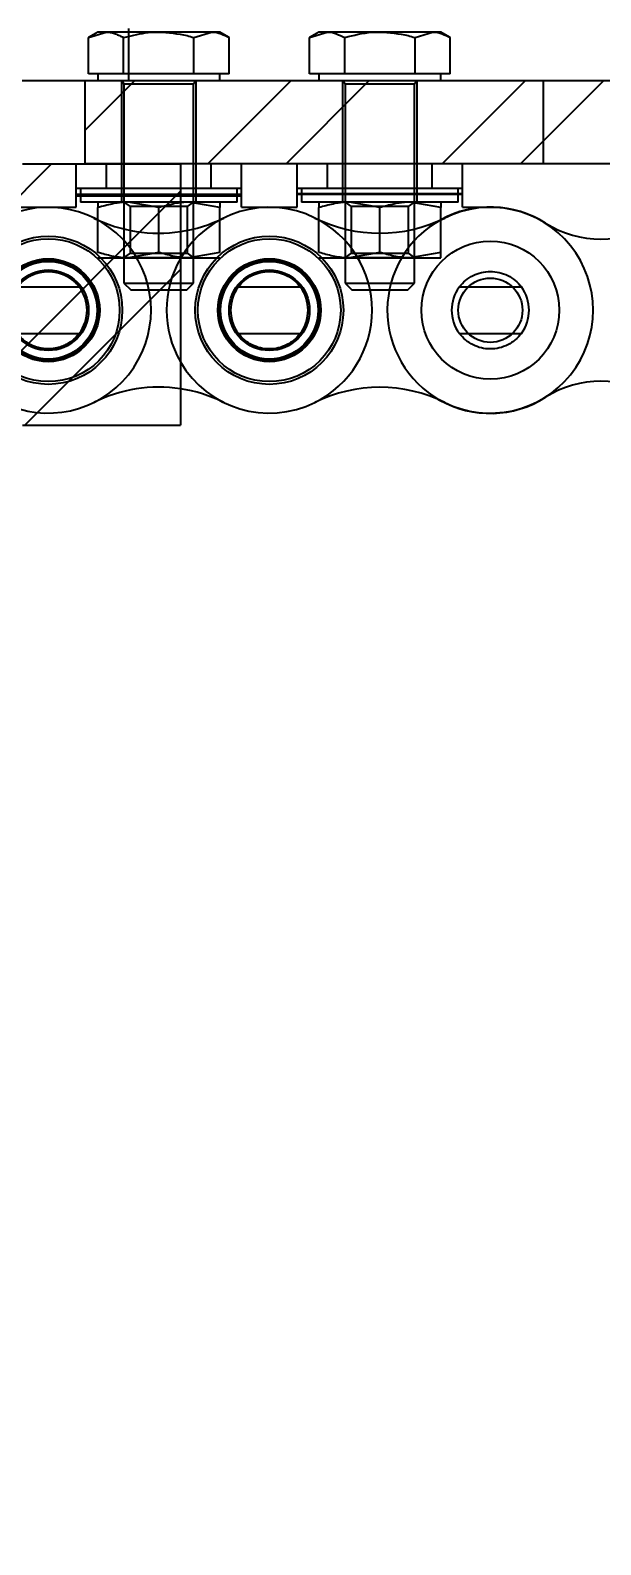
# Model space of a CAD drawing. Header units: metres. Extents: x 0 to 21025, y 0 to 14850.
# Drawn here: x 5596.5 to 5629.3, y 6332.9 to 6419.8 of the extents above; entities that cross this region are included whole.
import ezdxf

# ---------------------------------------------------------------- set-up
doc = ezdxf.new("R2010")
doc.units = ezdxf.units.M
doc.header["$LTSCALE"] = 25
doc.linetypes.add('HIDDEN2', pattern=[4.7625, 3.175, -1.5875])
for name, color, linetype in [('18_COTAS', 7, 'Continuous'), ('SHA', 7, 'Continuous'), ('SL4', 4, 'Continuous'), ('ST1', 7, 'HIDDEN2')]:
    doc.layers.add(name, color=color, linetype=linetype)
doc.styles.add('ROMANS', font='ROMANS.SHX')
doc.dimstyles.new('25___1-25', dxfattribs={"dimscale": 25, "dimtxt": 2.5, "dimasz": 2, "dimexe": 1.5, "dimexo": 1, "dimgap": 0.5, "dimtad": 1, "dimzin": 12, "dimtxsty": 'ROMANS', "dimcen": 0, "dimclrd": 256, "dimclre": 256, "dimclrt": 3, "dimazin": 3, "dimtfac": 1, "dimtmove": 0, "dimatfit": 0, "dimfxl": 1, "dimlwd": -1, "dimlwe": -1, "dimarcsym": 0})
pattern_1 = [(45, (680.72, 3493.2185), (-6.735192, 6.735192), []), (45, (685.21, 3493.2185), (-6.735192, 6.735192), [])]

# ---------------------------------------------------------------- blocks, each defined once
blk = doc.blocks.new('*D49')
at = {"layer": '18_COTAS', "transparency": 16777216}
for p, q in [((2751.773, 6357.865), (2751.773, 7037.945)), ((5720.748, 6357.865), (5720.748, 7037.945)), ((2801.773, 7000.445), (5670.748, 7000.445))]:
    blk.add_line(p, q, dxfattribs=at)
for points in [[(2801.773, 7008.778), (2801.773, 6992.112), (2751.773, 7000.445)], [(5670.748, 7008.778), (5670.748, 6992.112), (5720.748, 7000.445)]]:
    blk.add_solid(points, dxfattribs=at)
at = {"layer": 'Defpoints', "color": 0, "transparency": 16777216}
for p in [(5720.748, 7000.445), (2751.773, 6332.865), (5720.748, 6332.865)]:
    blk.add_point(p, dxfattribs=at)
at = {"layer": '18_COTAS', "color": 3, "transparency": 16777216, "insert": (4236.26, 7050.147), "char_height": 62.5, "attachment_point": 5, "style": 'ROMANS'}
blk.add_mtext('2968,98', dxfattribs=at)

msp = doc.modelspace()

# ---------------------------------------------------------------- hatches: boundary and pattern name
at = {"layer": 'SHA'}
h = msp.add_hatch(dxfattribs=at)
h.set_pattern_fill('ANSI32', color=256, style=0)
h.set_pattern_definition(pattern_1)
edge = h.paths.add_edge_path(flags=0)
edge.add_line((5635.985, 6416.868), (5599.625, 6416.868))
edge.add_line((5599.625, 6416.868), (5599.625, 6412.105))
edge.add_line((5599.625, 6412.105), (5635.985, 6412.105))
edge.add_arc((5635.985, 6404.105), 8, 0, 90, ccw=False)
edge.add_line((5643.985, 6404.105), (5643.985, 6381.868))
edge.add_line((5643.985, 6381.868), (5648.748, 6381.868))
edge.add_line((5648.748, 6381.868), (5648.748, 6404.105))
edge.add_arc((5635.985, 6404.105), 12.763, 0, 90)
h = msp.add_hatch(dxfattribs=at)
h.set_pattern_fill('ANSI32', color=256, style=0)
h.set_pattern_definition(pattern_1)
h.paths.add_polyline_path([(5596.052, 6397.105), (5605.121, 6397.105), (5605.121, 6412.105), (5596.052, 6412.105), (5594.75, 6410.804), (5594.75, 6398.407)], flags=0)

# ---------------------------------------------------------------- linework, layer by layer
at = {"layer": 'SL4'}
for p, q in [((5602.125, 6419.868), (5602.125, 6416.868)), ((5603.875, 6419.668), (5602.125, 6419.668)), ((5606.906, 6419.668), (5603.875, 6419.668)), ((5605.896, 6419.355), (5606.906, 6419.668)), ((5607.375, 6419.668), (5606.906, 6419.668)), ((5607.917, 6419.355), (5607.375, 6419.668)), ((5613.075, 6419.668), (5612.534, 6419.355)), ((5612.534, 6419.355), (5613.544, 6419.668)), ((5613.544, 6419.668), (5613.075, 6419.668)), ((5616.575, 6419.668), (5613.544, 6419.668)), ((5619.606, 6419.668), (5616.575, 6419.668)), ((5618.596, 6419.355), (5619.606, 6419.668)), ((5620.075, 6419.668), (5619.606, 6419.668)), ((5620.617, 6419.355), (5620.075, 6419.668)), ((5605.896, 6417.268), (5605.896, 6419.355)), ((5607.917, 6417.268), (5607.917, 6419.355)), ((5612.534, 6417.268), (5612.534, 6419.355)), ((5614.555, 6417.268), (5614.555, 6419.355)), ((5618.596, 6417.268), (5618.596, 6419.355)), ((5620.617, 6417.268), (5620.617, 6419.355)), ((5603.875, 6417.268), (5602.125, 6417.268)), ((5605.896, 6417.268), (5603.875, 6417.268)), ((5606.906, 6417.268), (5605.896, 6417.268)), ((5607.917, 6417.268), (5606.906, 6417.268)), ((5607.375, 6416.868), (5607.375, 6417.268)), ((5613.544, 6417.268), (5612.534, 6417.268)), ((5613.075, 6417.268), (5613.075, 6416.868)), ((5614.555, 6417.268), (5613.544, 6417.268)), ((5616.575, 6417.268), (5614.555, 6417.268)), ((5618.596, 6417.268), (5616.575, 6417.268)), ((5619.606, 6417.268), (5618.596, 6417.268)), ((5620.617, 6417.268), (5619.606, 6417.268)), ((5620.075, 6416.868), (5620.075, 6417.268)), ((5602.125, 6416.868), (5596.027, 6416.868)), ((5599.625, 6416.868), (5599.625, 6412.105)), ((5635.985, 6416.868), (5599.625, 6416.868)), ((5596.052, 6412.105), (5605.121, 6412.105)), ((5635.985, 6412.105), (5599.625, 6412.105)), ((5605.121, 6412.105), (5605.121, 6397.105)), ((5608.625, 6410.355), (5608.625, 6412.105)), ((5611.825, 6410.355), (5611.825, 6412.105)), ((5621.325, 6410.355), (5621.325, 6412.105)), ((5605.121, 6410.355), (5608.625, 6410.355)), ((5608.625, 6409.61), (5608.625, 6410.355)), ((5611.825, 6409.61), (5611.825, 6410.355)), ((5611.825, 6410.355), (5621.325, 6410.355)), ((5621.325, 6409.61), (5621.325, 6410.355)), ((5608.625, 6409.61), (5610.225, 6409.61)), ((5610.225, 6409.61), (5611.825, 6409.61)), ((5621.325, 6409.61), (5622.504, 6409.61)), ((5608.445, 6405.04), (5612.005, 6405.04)), ((5621.145, 6405.04), (5624.705, 6405.04)), ((5608.445, 6402.37), (5612.005, 6402.37)), ((5621.145, 6402.37), (5624.705, 6402.37)), ((5596.052, 6397.105), (5605.121, 6397.105))]:
    msp.add_line(p, q, dxfattribs=at)
for centre, radius, start, end in [((5610.225, 6403.705), 5.905, 63.64084, 149.81716), ((5622.925, 6403.705), 5.92, 57.56669, 118.77811), ((5622.925, 6403.705), 5.905, 243.64084, 116.35916), ((5603.875, 6416.52), 8.397, 278.53053, 296.35916), ((5616.575, 6416.52), 8.397, 243.64084, 296.35916), ((5629.275, 6413.698), 5.92, 237.56669, 302.43331), ((5610.225, 6403.705), 2.225, 143.1301, 216.8699), ((5610.225, 6403.705), 2.225, 323.1301, 36.8699), ((5622.925, 6403.705), 2.225, 143.1301, 216.8699), ((5622.925, 6403.705), 2.225, 323.1301, 36.8699), ((5610.225, 6403.705), 5.905, 210.18284, 296.35916), ((5629.275, 6393.712), 5.92, 57.56669, 122.43331), ((5603.875, 6390.89), 8.397, 63.64084, 81.46947), ((5616.575, 6390.89), 8.397, 63.64084, 116.35916), ((5622.925, 6403.705), 5.92, 240.51659, 302.43331)]:
    msp.add_arc(centre, radius, start, end, dxfattribs=at)
for points, knots in [([(5602.125, 6419.406), (5602.554, 6419.512), (5603.132, 6419.654), (5603.724, 6419.665), (5603.875, 6419.668)], [0, 0, 0, 0, 0.743659, 1, 1, 1, 1]), ([(5603.875, 6419.668), (5604.424, 6419.627), (5605.108, 6419.577), (5605.766, 6419.392), (5605.896, 6419.355)], [0, 0, 0, 0, 0.801725, 1, 1, 1, 1]), ([(5606.906, 6419.668), (5606.93, 6419.668), (5607.271, 6419.663), (5607.606, 6419.504), (5607.917, 6419.355)], [0, 0, 0, 0, 0.070174, 1, 1, 1, 1]), ([(5613.544, 6419.668), (5613.568, 6419.668), (5613.909, 6419.663), (5614.244, 6419.504), (5614.555, 6419.355)], [0, 0, 0, 0, 0.070174, 1, 1, 1, 1]), ([(5614.555, 6419.355), (5615.073, 6419.484), (5615.74, 6419.65), (5616.424, 6419.665), (5616.575, 6419.668)], [0, 0, 0, 0, 0.778131, 1, 1, 1, 1]), ([(5616.575, 6419.668), (5617.124, 6419.627), (5617.808, 6419.577), (5618.466, 6419.392), (5618.596, 6419.355)], [0, 0, 0, 0, 0.801725, 1, 1, 1, 1]), ([(5619.606, 6419.668), (5619.63, 6419.668), (5619.971, 6419.663), (5620.306, 6419.504), (5620.617, 6419.355)], [0, 0, 0, 0, 0.070174, 1, 1, 1, 1]), ([(5608.445, 6405.04), (5608.557, 6405.17), (5608.776, 6405.426), (5609.216, 6405.709), (5609.705, 6405.89), (5610.225, 6405.95), (5610.746, 6405.89), (5611.235, 6405.709), (5611.675, 6405.426), (5611.894, 6405.17), (5612.005, 6405.04)], [0, 0, 0, 0, 0.130043, 0.255982, 0.379107, 0.5, 0.620893, 0.744018, 0.869957, 1, 1, 1, 1]), ([(5621.145, 6405.04), (5621.257, 6405.17), (5621.476, 6405.426), (5621.916, 6405.709), (5622.405, 6405.89), (5622.925, 6405.95), (5623.446, 6405.89), (5623.935, 6405.709), (5624.375, 6405.426), (5624.594, 6405.17), (5624.705, 6405.04)], [0, 0, 0, 0, 0.130043, 0.255982, 0.379107, 0.5, 0.620893, 0.744018, 0.869957, 1, 1, 1, 1]), ([(5612.005, 6402.37), (5611.894, 6402.24), (5611.675, 6401.985), (5611.235, 6401.701), (5610.746, 6401.521), (5610.225, 6401.46), (5609.705, 6401.521), (5609.216, 6401.701), (5608.776, 6401.985), (5608.557, 6402.24), (5608.445, 6402.37)], [0, 0, 0, 0, 0.130043, 0.255982, 0.379107, 0.5, 0.620893, 0.744018, 0.869957, 1, 1, 1, 1]), ([(5624.705, 6402.37), (5624.594, 6402.24), (5624.375, 6401.985), (5623.935, 6401.701), (5623.446, 6401.521), (5622.925, 6401.46), (5622.405, 6401.521), (5621.916, 6401.701), (5621.476, 6401.985), (5621.257, 6402.24), (5621.145, 6402.37)], [0, 0, 0, 0, 0.130043, 0.255982, 0.379107, 0.5, 0.620893, 0.744018, 0.869957, 1, 1, 1, 1])]:
    msp.add_open_spline(points, degree=3, knots=knots, dxfattribs=at)
at = {"layer": 'ST1'}
for p, q in [((5599.834, 6419.355), (5600.844, 6419.668)), ((5600.375, 6419.668), (5599.834, 6419.355)), ((5600.844, 6419.668), (5600.375, 6419.668)), ((5602.125, 6419.668), (5600.844, 6419.668)), ((5599.834, 6417.268), (5599.834, 6419.355)), ((5601.855, 6419.355), (5602.125, 6419.406)), ((5601.855, 6417.268), (5601.855, 6419.355)), ((5600.844, 6417.268), (5599.834, 6417.268)), ((5600.375, 6417.268), (5600.375, 6416.868)), ((5601.855, 6417.268), (5600.844, 6417.268)), ((5602.125, 6417.268), (5601.855, 6417.268)), ((5601.725, 6416.868), (5601.725, 6412.105)), ((5605.875, 6416.668), (5601.875, 6416.668)), ((5601.875, 6416.668), (5601.875, 6405.258)), ((5605.875, 6405.258), (5605.875, 6416.668)), ((5606.025, 6412.105), (5606.025, 6416.868)), ((5614.425, 6416.868), (5614.425, 6412.105)), ((5618.575, 6416.668), (5614.575, 6416.668)), ((5614.575, 6416.668), (5614.575, 6405.258)), ((5618.575, 6405.258), (5618.575, 6416.668)), ((5618.725, 6412.105), (5618.725, 6416.868)), ((5625.985, 6412.105), (5625.985, 6416.868)), ((5599.125, 6410.355), (5599.125, 6412.105)), ((5600.875, 6410.705), (5600.875, 6412.105)), ((5601.725, 6412.105), (5601.725, 6410.705)), ((5606.025, 6410.705), (5606.025, 6412.105)), ((5606.875, 6410.705), (5606.875, 6412.105)), ((5613.575, 6410.705), (5613.575, 6412.105)), ((5614.425, 6412.105), (5614.425, 6410.705)), ((5618.725, 6410.705), (5618.725, 6412.105)), ((5619.575, 6410.705), (5619.575, 6412.105)), ((5599.125, 6410.705), (5608.625, 6410.705)), ((5599.125, 6409.61), (5599.125, 6410.355)), ((5599.125, 6410.355), (5605.121, 6410.355)), ((5599.125, 6410.268), (5608.625, 6410.268)), ((5599.375, 6410.705), (5599.375, 6409.905)), ((5601.725, 6410.705), (5601.725, 6409.905)), ((5606.025, 6409.905), (5606.025, 6410.705)), ((5608.375, 6409.905), (5608.375, 6410.705)), ((5611.825, 6410.705), (5621.325, 6410.705)), ((5611.825, 6410.393), (5621.325, 6410.393)), ((5612.075, 6410.705), (5612.075, 6409.905)), ((5614.425, 6410.705), (5614.425, 6409.905)), ((5618.725, 6409.905), (5618.725, 6410.705)), ((5621.075, 6409.905), (5621.075, 6410.705)), ((5595.925, 6409.61), (5597.525, 6409.61)), ((5597.525, 6409.61), (5599.125, 6409.61)), ((5608.375, 6409.905), (5599.375, 6409.905)), ((5600.375, 6407.018), (5600.375, 6409.593)), ((5601.875, 6409.905), (5602.225, 6409.66)), ((5603.875, 6409.593), (5602.125, 6409.905)), ((5605.525, 6409.66), (5602.225, 6409.66)), ((5602.225, 6409.66), (5602.225, 6406.976)), ((5603.875, 6407.018), (5603.875, 6409.593)), ((5605.525, 6409.66), (5605.875, 6409.905)), ((5605.525, 6406.976), (5605.525, 6409.66)), ((5607.375, 6409.593), (5605.625, 6409.905)), ((5607.375, 6407.018), (5607.375, 6409.593)), ((5621.075, 6409.905), (5612.075, 6409.905)), ((5613.075, 6407.018), (5613.075, 6409.593)), ((5614.575, 6409.905), (5614.925, 6409.66)), ((5616.575, 6409.593), (5614.825, 6409.905)), ((5618.225, 6409.66), (5614.925, 6409.66)), ((5614.925, 6409.66), (5614.925, 6406.976)), ((5616.575, 6407.018), (5616.575, 6409.593)), ((5618.225, 6409.66), (5618.575, 6409.905)), ((5618.225, 6406.976), (5618.225, 6409.66)), ((5620.075, 6409.593), (5618.325, 6409.905)), ((5620.075, 6407.018), (5620.075, 6409.593)), ((5622.504, 6409.61), (5622.925, 6409.61)), ((5600.375, 6406.705), (5602.125, 6406.705)), ((5602.225, 6406.976), (5601.875, 6406.731)), ((5601.875, 6406.731), (5605.875, 6406.731)), ((5601.875, 6406.731), (5601.875, 6406.705)), ((5603.875, 6407.018), (5602.125, 6406.705)), ((5602.125, 6406.705), (5605.625, 6406.705)), ((5602.225, 6406.976), (5605.525, 6406.976)), ((5605.875, 6406.731), (5605.525, 6406.976)), ((5607.375, 6407.018), (5605.625, 6406.705)), ((5605.625, 6406.705), (5607.375, 6406.705)), ((5605.875, 6406.705), (5605.875, 6406.731)), ((5613.075, 6406.705), (5614.825, 6406.705)), ((5614.925, 6406.976), (5614.575, 6406.731)), ((5614.575, 6406.731), (5618.575, 6406.731)), ((5614.575, 6406.731), (5614.575, 6406.705)), ((5616.575, 6407.018), (5614.825, 6406.705)), ((5614.825, 6406.705), (5618.325, 6406.705)), ((5614.925, 6406.976), (5618.225, 6406.976)), ((5618.575, 6406.731), (5618.225, 6406.976)), ((5620.075, 6407.018), (5618.325, 6406.705)), ((5618.325, 6406.705), (5620.075, 6406.705)), ((5618.575, 6406.705), (5618.575, 6406.731)), ((5595.745, 6405.04), (5599.305, 6405.04)), ((5599.215, 6405.152), (5599.305, 6405.04)), ((5601.875, 6405.258), (5605.875, 6405.258)), ((5601.875, 6405.258), (5602.265, 6404.868)), ((5602.265, 6404.868), (5605.485, 6404.868)), ((5605.485, 6404.868), (5605.875, 6405.258)), ((5608.445, 6405.04), (5608.619, 6405.245)), ((5611.915, 6405.152), (5612.005, 6405.04)), ((5614.575, 6405.258), (5618.575, 6405.258)), ((5614.575, 6405.258), (5614.965, 6404.868)), ((5614.965, 6404.868), (5618.185, 6404.868)), ((5618.185, 6404.868), (5618.575, 6405.258)), ((5621.145, 6405.04), (5621.319, 6405.245)), ((5624.615, 6405.152), (5624.705, 6405.04)), ((5595.745, 6402.37), (5599.305, 6402.37))]:
    msp.add_line(p, q, dxfattribs=at)
at = {"layer": 'ST1', "flags": 128}
for points in [[(5599.305, 6402.37), (5599.099, 6402.132), (5598.988, 6402.029)], [(5612.005, 6402.37), (5611.799, 6402.132), (5611.688, 6402.029)], [(5624.705, 6402.37), (5624.499, 6402.132), (5624.388, 6402.029)]]:
    msp.add_lwpolyline(points, dxfattribs=at)
at = {"layer": 'ST1'}
for centre, radius in [((5597.525, 6403.705), 4.255), ((5597.525, 6403.705), 4.1), ((5597.525, 6403.705), 4.1), ((5610.225, 6403.705), 4.255), ((5610.225, 6403.705), 4.1), ((5610.225, 6403.705), 4.1), ((5622.925, 6403.705), 3.96), ((5597.525, 6403.705), 2.955), ((5597.525, 6403.705), 2.893), ((5597.525, 6403.705), 2.804), ((5610.225, 6403.705), 2.955), ((5610.225, 6403.705), 2.893), ((5610.225, 6403.705), 2.803), ((5597.525, 6403.705), 2.314), ((5610.225, 6403.705), 2.314), ((5622.925, 6403.705), 1.845)]:
    msp.add_circle(centre, radius, dxfattribs=at)
for centre, radius, start, end in [((5601.675, 6416.668), 0.2, 0, 90), ((5606.075, 6416.668), 0.2, 90, 180), ((5614.375, 6416.668), 0.2, 0, 90), ((5618.775, 6416.668), 0.2, 90, 180), ((5597.525, 6403.705), 5.905, 243.64084, 116.35916), ((5603.875, 6416.52), 8.397, 243.64084, 278.53053), ((5610.225, 6403.705), 5.905, 296.35916, 63.64084), ((5622.925, 6403.705), 5.92, 118.77811, 240.51659), ((5610.225, 6403.705), 5.905, 149.81716, 210.18284), ((5597.525, 6403.705), 2.225, 323.1301, 36.8699), ((5603.875, 6390.89), 8.397, 81.46947, 116.35916)]:
    msp.add_arc(centre, radius, start, end, dxfattribs=at)
for points, knots in [([(5600.844, 6419.668), (5600.868, 6419.668), (5601.209, 6419.663), (5601.544, 6419.504), (5601.855, 6419.355)], [0, 0, 0, 0, 0.070174, 1, 1, 1, 1]), ([(5602.125, 6409.905), (5602.084, 6409.905), (5601.493, 6409.901), (5600.914, 6409.741), (5600.375, 6409.593)], [0, 0, 0, 0, 0.070174, 1, 1, 1, 1]), ([(5600.375, 6409.905), (5600.375, 6409.901), (5600.375, 6409.883), (5600.375, 6409.716), (5600.375, 6409.593)], [0, 0, 0, 0, 0.268634, 1, 1, 1, 1]), ([(5605.625, 6409.905), (5605.584, 6409.905), (5604.993, 6409.901), (5604.414, 6409.741), (5603.875, 6409.593)], [0, 0, 0, 0, 0.070174, 1, 1, 1, 1]), ([(5607.375, 6409.905), (5607.375, 6409.901), (5607.375, 6409.883), (5607.375, 6409.716), (5607.375, 6409.593)], [0, 0, 0, 0, 0.268634, 1, 1, 1, 1]), ([(5614.825, 6409.905), (5614.784, 6409.905), (5614.193, 6409.901), (5613.614, 6409.741), (5613.075, 6409.593)], [0, 0, 0, 0, 0.070174, 1, 1, 1, 1]), ([(5613.075, 6409.905), (5613.075, 6409.901), (5613.075, 6409.883), (5613.075, 6409.716), (5613.075, 6409.593)], [0, 0, 0, 0, 0.268634, 1, 1, 1, 1]), ([(5618.325, 6409.905), (5618.284, 6409.905), (5617.693, 6409.901), (5617.114, 6409.741), (5616.575, 6409.593)], [0, 0, 0, 0, 0.070174, 1, 1, 1, 1]), ([(5620.075, 6409.905), (5620.075, 6409.901), (5620.075, 6409.883), (5620.075, 6409.716), (5620.075, 6409.593)], [0, 0, 0, 0, 0.268634, 1, 1, 1, 1]), ([(5602.125, 6406.705), (5602.084, 6406.706), (5601.493, 6406.71), (5600.914, 6406.87), (5600.375, 6407.018)], [0, 0, 0, 0, 0.070174, 1, 1, 1, 1]), ([(5605.625, 6406.705), (5605.584, 6406.706), (5604.993, 6406.71), (5604.414, 6406.87), (5603.875, 6407.018)], [0, 0, 0, 0, 0.070174, 1, 1, 1, 1]), ([(5614.825, 6406.705), (5614.784, 6406.706), (5614.193, 6406.71), (5613.614, 6406.87), (5613.075, 6407.018)], [0, 0, 0, 0, 0.070174, 1, 1, 1, 1]), ([(5618.325, 6406.705), (5618.284, 6406.706), (5617.693, 6406.71), (5617.114, 6406.87), (5616.575, 6407.018)], [0, 0, 0, 0, 0.070174, 1, 1, 1, 1]), ([(5620.075, 6406.705), (5620.075, 6406.71), (5620.075, 6406.727), (5620.075, 6406.895), (5620.075, 6407.018)], [0, 0, 0, 0, 0.268634, 1, 1, 1, 1]), ([(5595.745, 6405.04), (5595.857, 6405.17), (5596.076, 6405.426), (5596.516, 6405.709), (5597.005, 6405.89), (5597.525, 6405.95), (5598.046, 6405.89), (5598.535, 6405.709), (5598.975, 6405.426), (5599.194, 6405.17), (5599.305, 6405.04)], [0, 0, 0, 0, 0.130043, 0.255982, 0.379107, 0.5, 0.620893, 0.744018, 0.869957, 1, 1, 1, 1]), ([(5599.305, 6402.37), (5599.194, 6402.24), (5598.975, 6401.985), (5598.535, 6401.701), (5598.046, 6401.521), (5597.525, 6401.46), (5597.005, 6401.521), (5596.516, 6401.701), (5596.076, 6401.985), (5595.857, 6402.24), (5595.745, 6402.37)], [0, 0, 0, 0, 0.130043, 0.255982, 0.379107, 0.5, 0.620893, 0.744018, 0.869957, 1, 1, 1, 1])]:
    msp.add_open_spline(points, degree=3, knots=knots, dxfattribs=at)

# ---------------------------------------------------------------- dimensions: what is measured, and where the dimension line sits
at = {"layer": '18_COTAS'}
dim = msp.add_linear_dim(base=(5720.747753191, 7000.445004906), p1=(2751.772753191, 6332.865322837), p2=(5720.747753191, 6332.865322834), dimstyle='25___1-25', dxfattribs=at)
dim.commit()
dim.dimension.update_dxf_attribs({"geometry": '*D49', "text_midpoint": (4236.260253191, 7050.147385859)})

doc.saveas('drawing.dxf')
